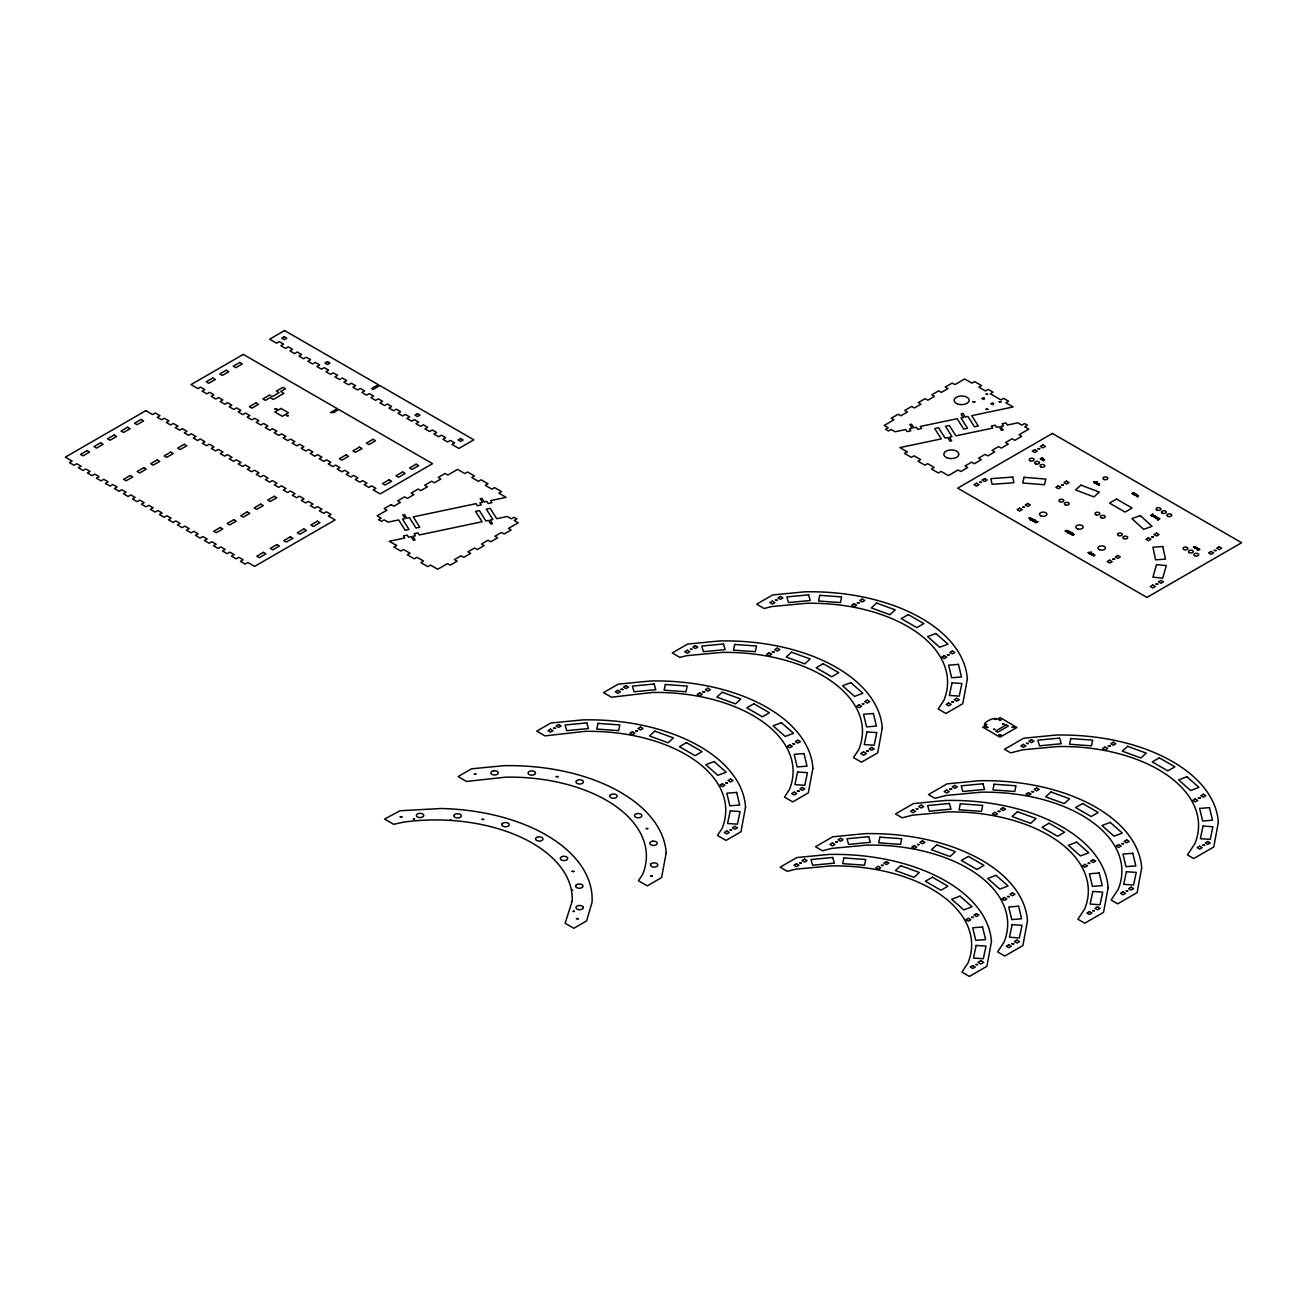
<?xml version="1.0" encoding="UTF-8"?>
<svg xmlns="http://www.w3.org/2000/svg" width="1307" height="1307" viewBox="0 0 1307 1307"><rect width="100%" height="100%" fill="white"/><g stroke="black" fill="none" stroke-linecap="round" stroke-linejoin="round"><path stroke-width="1.5" d="M1097.357 484.113C1095.772 484.047 1097.177 481.237 1097.079 482.626M1094.171 555.442C1095.07 553.449 1090.593 556.423 1093.73 554.642M1196.509 547.355C1197.653 549.087 1195.448 547.96 1196.493 548.237M1035.128 522.212L1035.422 521.558M1154.816 516.804L1154.016 517.213L1154.408 516.461M1032.448 519.353L1032.089 519.68M1035.994 522.751C1041.222 520.284 1031.582 523.829 1036.647 521.64M1137.302 495.01L1138.005 496.595M1157.969 518.438C1160.877 517.376 1157.479 520.872 1157.969 518.324M1041.859 459.558L1043.002 458.806L1041.581 459.067M1068.554 531.671L1067.819 532.112M1070.629 533.191L1069.289 533.06L1070.498 533.468M1197.931 549.446L1197 548.793M1030.896 518.209L1029.164 518.291M1095.544 482.12L1093.975 481.924M1091.427 554.315L1093.224 554.217L1091.492 554.217M1134.149 493.033C1134.623 495.206 1131.192 492.641 1132.957 494.128M1151.957 515.612L1152.104 515.448C1154.865 516.935 1150.389 515.824 1152.545 514.844M1156.27 517.915L1155.306 517.294M1195.317 547.355L1193.765 546.832M1198.274 549.087L1197.147 548.515M1031.043 519.059L1032.171 519.222L1030.128 519.598M1033.314 520.627C1029.23 521.085 1036.467 517.784 1031.844 520.349M1138.495 495.631L1136.714 496.382L1137.008 494.765M1155.257 516.347L1154.408 516.363M1098.762 484.587L1099.514 483.998M1137.123 495.386L1135.636 495.092M1135.554 495.173C1137.694 492.282 1132.042 496.644 1134.803 493.442M1091.035 553.743L1089.646 553.694M1073.848 534.465L1072.557 535.413L1073.602 534.677L1072.786 533.681L1071.691 534.808L1073.75 534.269M1089.94 553.433L1089.711 553.269M1031.321 519.712L1030.128 519.696M1099.301 484.015L1098.583 485.142L1097.226 483.819L1098.256 483.214L1096.72 483.394M1035.373 520.676L1035.128 521.085M1159.423 518.618L1158.231 519.222M1066.937 530.887L1065.466 531.05L1066.904 530.952M1153.836 516.036C1153.444 516.183 1154.702 516.069 1152.578 515.268M1155.257 517.017L1156.695 517.147L1155.355 517.997L1155.078 517.164L1156.352 517.752L1155.519 517.85M1193.765 546.734L1195.072 546.751M1029.508 518.781L1029.115 517.915L1030.194 518.65M1065.14 530.952L1065.875 531.328M1091.116 554.25L1090.544 554.119M1066.871 531.295L1066.953 530.642M1134.296 493.343L1134.296 493.245M1157.005 517.539L1157.038 517.196M1194.974 547.666L1195.415 546.702M1042.496 459.803L1042.872 458.888M1095.772 482.365L1093.975 481.809M1198.666 549.054L1198.372 548.858M1033.951 519.745L1033.494 520.66M1071.037 533.158L1070.498 533.566M1091.688 553.351C1095.397 556.014 1088.176 551.293 1091.688 553.237M1157.512 519.157L1157.512 519.255M1033.723 520.023L1032.285 520.251L1033.625 520.186M1072.622 534.383L1071.952 533.779M1197.359 549.61L1197.343 548.336M1067.754 532.08L1069.126 532.112M1156.679 517.523L1155.715 517.147M1155.078 517.164L1154.784 515.889L1153.901 516.575M1193.503 546.947L1194.402 547.796M1069.387 532.357L1068.865 532.341M1095.07 555.083L1093.583 556.047L1093.632 554.674M1196.673 547.992L1194.745 548.058L1196.052 547.437M1043.77 459.296C1041.009 461.142 1047.544 459.345 1043.117 460.619M1035.601 522.343L1036.778 521.754M1043.247 460.374L1044.032 459.345M1134.296 494.634L1135.08 493.589M1136.698 495.892L1137.891 496.546M1155.29 516.053L1154.914 515.906M1099.481 484.293L1099.122 483.721M1133.202 493.817L1132.45 493.964M1029.998 519.32L1031.778 518.503L1031.207 519.614M1136.338 495.435L1134.95 495.173M1098.648 484.145L1099.122 484.962M1132.336 493.196L1132.614 494.046L1132.516 493.066L1133.806 493.18M1153.705 515.693L1152.937 515.252M1069.73 533.713L1070.629 533.093M1094.531 482.708L1095.446 482.169M1153.836 515.938L1152.219 516.102M1041.369 458.986L1041.744 459.852M1095.642 482.365L1095.609 481.744M413.911 818.885C416.378 819.309 411.558 819.375 413.911 818.786M1040.258 458.871L1042.545 457.826L1040.503 459.1M450.343 819.587L451.111 820.143M1097.276 482.185L1095.576 483.165M1095.25 483.002L1097.047 482.038M1095.854 483.623L1097.325 482.773M1034.703 520.202L1033.216 521.15L1034.932 520.447M1034.981 520.137L1035.275 519.876M1097.406 484.26L1098.762 483.949M1066.463 531.786L1068.505 530.609M1067.999 532.782C1065.793 532.537 1069.829 530.234 1069.093 531.916M1068.62 533.044L1070.907 531.982L1068.832 533.256M1135.13 495.206L1136.927 494.896M1071.691 533.109C1074.272 532.031 1067.427 535.576 1071.936 533.24M1072.361 533.566L1070.841 534.318L1071.952 533.681M1070.841 534.416L1072.786 534.171M1150.748 515.334L1153.15 514.403L1151.238 515.219M1152.071 514.468L1152.741 514.631M1158.263 517.817L1156.548 518.634L1158.051 517.801M1157.545 519.925C1163.508 516.771 1155.731 521.281 1158.312 519.369M571.894 889.871L572.646 890.312M1199.025 549.152L1199.891 549.43L1199.222 548.94M1197.392 549.414C1197.669 549.92 1201.362 549.495 1197.702 549.822M573.724 911.159C576.191 911.583 571.371 911.649 573.724 911.061M1066.594 530.495L1065.581 531.443M1065.777 530.413L1066.741 531.067M1041.532 458.871L1042.561 458.741M1069.126 532.472L1069.257 531.753M1091.59 554.609L1092.832 554.674M1137.515 495.582L1138.234 496.301M1152.725 516.363L1153.378 515.938M1092.521 554.56L1091.263 554.07M1197.212 548.76L1198.29 548.728M1069.976 532.602L1069.338 533.37M1194.059 546.685L1195.072 546.849M1137.776 496.35L1136.943 496.039L1137.891 496.023M1098.664 483.851L1098.697 485.142M1134.149 494.879L1136.142 494.209M1094.073 482.234L1095.054 483.247M1197.653 549.397L1198.013 550.1M1067.672 532.57L1068.554 532.782M1094.514 481.646L1095.38 481.76M961.625 415.299L961.315 413.731L962.998 413.388L965.285 417.015L967.915 416.459L974.45 426.817L978.273 426.017L971.738 415.659L1013.137 406.951L1005.851 402.752L1008.547 401.184L1003.645 398.357L1000.95 399.909L990.33 393.783L993.026 392.214L988.125 389.388L985.413 390.94L978.845 387.15L981.541 385.598L974.614 381.595L971.918 383.147L964.664 378.965L954.894 384.601L952.199 383.049L945.255 387.052L947.967 388.604L941.383 392.394L938.687 390.842L931.76 394.845L934.456 396.397L927.888 400.203L925.176 398.635L918.249 402.638L920.945 404.206L914.377 407.996L911.682 406.444L904.738 410.447L907.45 411.999L900.882 415.789L898.17 414.237L891.243 418.24L893.939 419.792L884.186 425.428L888.237 427.765L885.542 429.317L888.417 430.983L891.129 429.431L895.148 431.751L905.702 429.529L907.009 431.604L910.832 430.804L909.525 428.729L912.155 428.173L909.868 424.546L911.551 424.187L913.838 427.814L916.468 427.275L917.775 429.333L921.598 428.533L920.291 426.458L957.149 418.714L963.684 429.088L967.507 428.271L960.972 417.913L963.602 417.358L961.609 415.25M1137.629 496.725L1137.744 495.386M1136.191 495.908L1136.649 494.83M1087.832 552.616C1090.234 554.07 1087.849 549.92 1089.858 553.956L1090.005 554.037M1137.074 496.513L1137.139 495.729M1133.806 492.951L1134.068 493.785M1030.406 517.801L1030.668 518.65M1157.643 519.238L1157.626 518.52M1032.432 520.415L1033.314 520.741M1094.024 482.642L1094.139 481.711M1194.859 547.47L1193.585 547.568M1038.052 521.575L1036.794 521.901M1089.956 553.743L1090.724 554.086M1093.175 554.119L1093.191 554.446M1196.575 549.152L1197.147 548.417L1197.016 549.528M1198.699 548.728L1198.568 548.532M1155.045 515.938L1155.045 516.837M1152.905 514.255L1151.189 515.546M1152.284 515.301L1152.382 516.281M1095.233 482.332L1095.315 483.329M1092.734 553.727L1092.636 554.871M1091.884 555.001L1091.296 552.877M1042.839 458.626L1042.872 459.639M1031.958 518.634L1031.909 519.761M1030.766 519.189L1030.798 520.251M453.986 815.486L453.954 816.042A3.692 2.124 0 0 0 457.025 817.937A3.692 2.124 0 0 0 460.979 816.712L461.257 816.172A3.692 2.124 0 0 0 459.149 813.885L457.27 813.706A3.692 2.124 0 0 0 453.986 815.486M575.684 885.754L575.881 886.849A3.692 2.124 0 0 0 578.723 888.205L579.687 888.221A3.692 2.124 0 0 0 583.004 885.901A3.692 2.124 0 0 0 578.968 883.973L578.037 884.104A3.692 2.124 0 0 0 575.684 885.754M982.129 398.472C984.645 401.772 985.935 395.76 982.129 398.472M991.131 403.667C993.663 406.967 994.954 400.971 991.131 403.667M583.314 907.434L582.955 908.528A3.692 2.124 0 0 1 579.9 909.721L578.936 909.688A3.692 2.124 0 0 1 576.011 907.189A3.692 2.124 0 0 1 580.324 905.506L581.239 905.669A3.692 2.124 0 0 1 583.314 907.434M986.115 394.191L987.863 394.404L986.197 394.06M986.05 727.28L987.814 727.362L986.05 727.28M666.178 852.948L661.603 877.601L647.308 885.852L638.453 880.738L642.685 874.318A136.745 78.943 0 0 0 505.695 777.159L466.501 781.455L458.071 776.587L471.517 768.826L503.603 765.69A156.971 90.624 0 0 1 666.178 852.948M745.545 807.138L740.971 831.775L726.038 840.401L717.461 835.451L722.052 828.491A136.745 78.943 0 0 0 585.062 731.348L544.986 735.874L536.785 731.136L550.884 723L582.955 719.879A156.971 90.624 0 0 1 745.545 807.138M812.889 768.255L808.314 792.892L792.745 801.894L784.445 797.107L789.395 789.608A136.745 78.943 0 0 0 652.405 692.465L611.447 697.219L603.491 692.628L618.227 684.133L650.314 680.996A156.971 90.624 0 0 1 812.889 768.255M882.258 728.195L877.7 752.848L861.476 762.21L853.471 757.586L858.764 749.565A136.745 78.943 0 0 0 721.774 652.405L686.534 655.689L679.934 657.388L672.223 652.945L687.596 644.073L719.683 640.953A156.971 90.624 0 0 1 882.258 728.195M967.343 679.085L962.769 703.721L945.925 713.459L938.197 708.998L943.85 700.438A136.745 78.943 0 0 0 806.86 603.279L771.62 606.562L764.138 608.507L756.671 604.193L772.682 594.946L804.753 591.826A156.971 90.624 0 0 1 967.343 679.085M991.441 941.693L986.883 966.33L969.386 976.443L961.952 972.147L967.948 963.047A136.745 78.943 0 0 0 830.974 865.904L795.718 869.171L787.353 871.344L780.132 867.178L796.78 857.572L828.867 854.435A156.971 90.624 0 0 1 991.441 941.693M1027.465 920.912L1022.891 945.549L1004.756 956.021L997.617 951.888L1003.972 942.265A136.745 78.943 0 0 0 866.982 845.106L831.742 848.39L822.495 850.775L815.519 846.756L832.788 836.774L864.875 833.654A156.971 90.624 0 0 1 1027.465 920.912M1108.124 887.714L1103.549 912.351L1084.777 923.199L1077.916 919.229L1084.63 909.068A136.745 78.943 0 0 0 947.64 811.925L912.4 815.192L902.271 817.823L895.524 813.934L913.446 803.593L945.533 800.456A156.971 90.624 0 0 1 1108.124 887.714M1141.681 867.995L1137.123 892.632L1117.714 903.84L1111.13 900.049L1118.188 889.348A136.745 78.943 0 0 0 981.214 792.189L945.958 795.473L934.946 798.332L928.46 794.574L947.02 783.857L979.106 780.736A156.971 90.624 0 0 1 1141.681 867.995M1218.353 822.332L1213.778 846.969L1193.732 858.552L1187.442 854.925L1194.859 843.685A136.745 78.943 0 0 0 1057.869 746.542L1022.629 749.81L1010.736 752.897L1004.479 749.287L1023.691 738.21L1055.762 735.073A156.971 90.624 0 0 1 1218.353 822.332M1112.894 559.151L1114.642 559.265L1112.894 559.151M1061.578 484.815L1063.326 484.93L1061.578 484.815M979.727 482.25L981.475 482.381L979.727 482.25M730.254 810.863L727.558 823.492L737.426 824.178L740.105 811.565L730.254 810.863M797.597 771.98L794.901 784.608L804.769 785.311L807.448 772.682L797.597 771.98M866.966 731.936L864.27 744.549L874.138 745.251L876.817 732.623L866.966 731.936M952.051 682.809L949.356 695.438L959.224 696.125L961.903 683.512L952.051 682.809M976.149 945.418L973.47 958.047L983.321 958.75L986.001 946.121L976.149 945.418M1012.157 924.637L1009.478 937.25L1019.329 937.952L1022.025 925.34L1012.157 924.637M1092.815 891.439L1090.136 904.068L1100.004 904.771L1102.683 892.142L1092.815 891.439M1126.389 871.72L1123.71 884.349L1133.561 885.035L1136.24 872.423L1126.389 871.72M1203.061 826.057L1200.365 838.686L1210.233 839.388L1212.912 826.759L1203.061 826.057M597.985 723.375L596.76 729.061L618.619 730.646L619.845 724.944L597.985 723.375M665.328 684.492L664.103 690.178L685.963 691.762L687.188 686.061L665.328 684.492M734.697 644.449L733.472 650.134L755.332 651.703L756.557 646.017L734.697 644.449M819.783 595.322L818.558 601.008L840.417 602.576L841.643 596.891L819.783 595.322M843.881 857.931L842.656 863.633L864.515 865.201L865.74 859.516L843.881 857.931M879.905 837.15L878.68 842.835L900.539 844.404L901.765 838.718L879.905 837.15M960.335 803.789L959.044 809.768L981.41 811.386L982.701 805.406L960.335 803.789M994.121 784.233L992.895 789.918L1014.755 791.487L1015.98 785.801L994.121 784.233M1070.792 738.569L1069.567 744.255L1091.427 745.84L1092.652 740.138L1070.792 738.569M275.058 408.944L276.806 409.091L275.058 408.944M286.494 415.544L288.243 415.691L286.494 415.544M400.22 816.826L401.968 816.957L400.22 816.826M474.376 774.022L476.124 774.152L474.457 773.891M482.071 819.375L483.835 819.505L482.169 819.26M553.743 728.195L555.491 728.342L553.743 728.195M556.227 776.57L557.975 776.701L556.227 776.57M572.107 871.361L573.855 871.491L572.107 871.361M621.086 689.328L622.835 689.459L621.086 689.328M576.469 918.609L578.347 918.739L576.469 918.609M635.578 730.744L637.342 730.891L635.578 730.744M646.246 828.556L648.011 828.687L646.344 828.426M690.455 649.269L692.204 649.399L690.537 649.138M650.674 875.821L652.438 875.951L650.674 875.821M702.937 691.877L704.685 692.007L702.937 691.877M725.614 782.73L727.362 782.86L725.614 782.73M775.541 600.142L777.289 600.289L775.541 600.142M730.041 829.994L731.789 830.125L730.139 829.863M772.306 651.817L774.054 651.948L772.306 651.817M792.957 743.846L794.721 743.977L793.055 743.732M797.384 791.111L799.132 791.241L797.384 791.111M857.376 602.69L859.14 602.837L857.376 602.69M799.639 862.767L801.387 862.898L799.639 862.767M862.342 703.803L864.09 703.934L862.424 703.672M835.663 841.969L837.411 842.1L835.663 841.969M866.753 751.068L868.518 751.198L866.753 751.068M973.078 401.706L974.826 401.837L973.078 401.706M881.49 865.316L883.238 865.446L881.49 865.316M986.132 409.238L987.88 409.369L986.132 409.238M999.185 401.706L1000.933 401.837L999.185 401.706M947.412 654.676L949.16 654.807L947.412 654.676M916.321 808.788L918.069 808.919L916.403 808.657M917.498 844.518L919.262 844.649L917.596 844.404M951.839 701.941L953.587 702.071L951.937 701.81M949.879 789.052L951.627 789.199L949.879 789.052M1022.858 507.165L1024.606 507.296L1022.956 507.034M1037.97 448.611L1039.718 448.742L1037.97 448.611M983.027 727.28L999.969 737.197L1016.911 727.509L1000.361 717.657L996.816 719.226C994.349 716.073 979.972 724.323 985.837 725.565L983.109 727.166M985.576 724.519L986.703 724.601L985.576 724.519M994.578 719.307L995.705 719.405L994.643 719.242M993.843 729.29L994.97 729.371L993.892 729.208M999.12 719.716L1000.868 719.847L999.12 719.716M999.12 734.795L1000.868 734.926L999.12 734.795M1002.845 724.078L1003.972 724.176L1002.845 724.078M1012.173 727.264L1013.922 727.395L1012.173 727.264M971.526 917.302L973.274 917.432L971.526 917.302M998.156 811.337L999.92 811.467L998.156 811.337M975.953 964.55L977.701 964.68L976.035 964.435M1026.55 743.405L1028.299 743.536L1026.632 743.275M1007.534 896.504L1009.282 896.635L1007.534 896.504M1031.729 791.601L1033.478 791.748L1031.729 791.601M1011.961 943.768L1013.709 943.899L1011.961 943.768M1151.614 536.785L1153.362 536.916L1151.614 536.785M1108.385 745.954L1110.149 746.085L1108.385 745.954M1088.192 863.306L1089.94 863.453L1088.29 863.192M1156.025 584.049L1157.773 584.18L1156.025 584.049M1092.619 910.571L1094.367 910.701L1092.619 910.571M1121.765 843.587L1123.514 843.718L1121.765 843.587M1126.193 890.851L1127.941 890.982L1126.275 890.721M1198.421 797.923L1200.185 798.054L1198.421 797.923M1202.848 845.188L1204.597 845.319L1202.848 845.188M1024.051 477.316L1022.695 483.002L1044.505 484.75L1045.878 479.065L1024.051 477.316M572.188 901.16L565.13 923.281L573.806 928.297L586.614 920.896L592.038 902.369A156.971 90.624 0 0 0 440.9 808.51L400.105 810.732L384.568 819.032L393.717 824.309L403.912 822.07A136.745 78.943 0 0 1 572.188 901.16M1156.499 564.64L1152.905 577.188L1162.707 578.135L1166.301 565.588L1156.499 564.64M1214.317 550.394L1216.049 550.574L1214.317 550.394M502.035 823.949L501.839 824.488A3.692 2.124 0 0 0 502.705 826.04L504.273 826.678A3.692 2.124 0 0 0 508.554 825.877L508.995 825.387A3.692 2.124 0 0 0 506.757 822.658A3.692 2.124 0 0 0 502.035 823.949M650.657 864.237L650.478 865.332A3.692 2.124 0 0 0 652.83 866.982L653.761 867.113A3.692 2.124 0 0 0 657.715 865.463A3.692 2.124 0 0 0 655.411 862.996L654.497 862.865A3.692 2.124 0 0 0 650.657 864.237M535.445 773.238L535.233 773.777A3.692 2.124 0 0 1 532.374 775.133L530.479 775.035A3.692 2.124 0 0 1 528.142 773.385L528.11 772.829A3.692 2.124 0 0 1 532.129 770.918A3.692 2.124 0 0 1 535.445 773.238M576.518 780.785L576.142 781.308A3.692 2.124 0 0 0 578.233 783.841A3.692 2.124 0 0 0 582.873 782.975L583.249 782.468A3.692 2.124 0 0 0 582.334 780.393L580.7 779.838A3.692 2.124 0 0 0 576.518 780.785M654.823 731.119L649.514 735.972L668.138 742.768L673.448 737.916L654.823 731.119M722.167 692.236L716.857 697.088L735.482 703.885L740.791 699.033L722.167 692.236M791.536 652.193L786.242 657.045L804.851 663.842L810.16 658.989L791.536 652.193M876.621 603.066L871.312 607.918L889.936 614.715L895.246 609.863L876.621 603.066M900.735 865.691L895.426 870.527L914.05 877.324L919.344 872.488L900.735 865.691M936.743 844.894L931.434 849.746L950.058 856.542L955.368 851.69L936.743 844.894M1017.401 811.712L1012.092 816.548L1030.717 823.345L1036.026 818.509L1017.401 811.712M1050.975 791.977L1045.665 796.829L1064.274 803.625L1069.583 798.773L1050.975 791.977M1127.631 746.33L1122.321 751.166L1140.946 757.962L1146.255 753.11L1127.631 746.33M1080.922 485.126L1075.481 489.913L1093.91 496.889L1099.35 492.085L1080.922 485.126M610.745 794.689L610.173 795.146A3.692 2.124 0 0 0 610.271 797.27L611.66 798.022A3.692 2.124 0 0 0 615.352 797.973L616.103 797.629A3.692 2.124 0 0 0 615.956 794.607A3.692 2.124 0 0 0 610.745 794.689M536.736 837.411L536.148 837.836A3.692 2.124 0 0 0 536.033 839.976L537.357 840.777A3.692 2.124 0 0 0 541.049 840.842L541.817 840.515A3.692 2.124 0 0 0 541.964 837.493A3.692 2.124 0 0 0 536.736 837.411M145.845 410.659L65.35 457.14L72.097 461.028L69.402 462.596L74.091 465.292L76.786 463.74L81.099 466.223L78.404 467.792L83.093 470.487L85.788 468.935L90.101 471.435L87.406 472.987L92.094 475.683L94.79 474.131L99.12 476.63L96.408 478.182L101.096 480.894L103.792 479.326L108.122 481.826L105.41 483.378L110.098 486.09L112.794 484.521L117.124 487.021L114.412 488.589L119.1 491.285L121.796 489.733L126.126 492.216L123.43 493.785L128.102 496.48L130.798 494.928L135.127 497.412L132.432 498.98L137.104 501.676L139.8 500.124L144.129 502.623L141.434 504.175L146.106 506.871L148.818 505.319L153.131 507.819L150.436 509.371L155.108 512.083L157.82 510.514L162.133 513.014L159.438 514.566L164.11 517.278L166.822 515.71L171.135 518.209L168.44 519.778L173.112 522.473L175.824 520.921L180.137 523.404L177.442 524.973L182.13 527.669L184.826 526.117L189.139 528.6L186.444 530.168L191.132 532.864L193.828 531.312L198.158 533.811L195.446 535.364L200.134 538.059L202.83 536.507L207.16 539.007L204.447 540.559L209.136 543.271L211.832 541.702L216.161 544.202L213.449 545.754L218.138 548.466L220.834 546.898L225.163 549.397L222.451 550.966L227.14 553.662L229.836 552.109L234.165 554.593L231.47 556.161L236.142 558.857L238.838 557.305L243.167 559.788L240.472 561.357L245.144 564.052L247.856 562.5L254.604 566.388L335.098 519.925L328.335 516.02L331.047 514.468L326.358 511.772L323.662 513.324L319.333 510.825L322.028 509.273L317.356 506.561L314.66 508.129L310.331 505.629L313.026 504.077L308.354 501.365L305.642 502.934L301.329 500.434L304.025 498.866L299.352 496.17L296.64 497.722L292.327 495.239L295.023 493.67L290.35 490.975L287.638 492.527L283.325 490.043L286.021 488.475L281.348 485.779L278.636 487.331L274.323 484.832L277.019 483.28L272.33 480.584L269.634 482.136L265.321 479.636L268.017 478.084L263.328 475.372L260.632 476.941L256.319 474.441L259.015 472.889L254.326 470.177L251.63 471.745L247.301 469.246L250.013 467.677L245.324 464.982L242.628 466.534L238.299 464.05L241.011 462.482L236.322 459.786L233.626 461.338L229.297 458.855L232.009 457.287L227.32 454.591L224.624 456.143L220.295 453.643L223.007 452.091L218.318 449.396L215.622 450.948L211.293 448.448L213.989 446.896L209.316 444.184L206.62 445.752L202.291 443.253L204.987 441.701L200.314 438.989L197.602 440.557L193.289 438.057L195.985 436.489L191.312 433.793L188.6 435.345L184.287 432.862L186.983 431.294L182.31 428.598L179.598 430.15L175.285 427.667L177.981 426.098L173.308 423.403L170.596 424.955L166.283 422.455L168.979 420.903L164.29 418.207L161.594 419.759L157.281 417.26L159.977 415.708L155.288 412.996L152.592 414.564L145.845 410.659M243.282 354.409L190.985 384.601L197.929 388.604L200.543 387.084L204.856 389.584L202.16 391.136L206.833 393.848L209.545 392.28L213.858 394.779L211.162 396.348L215.835 399.043L218.547 397.491L222.86 399.975L220.164 401.543L224.837 404.239L227.549 402.687L231.862 405.186L229.166 406.738L233.855 409.434L236.551 407.882L240.864 410.382L238.168 411.934L242.857 414.646L245.553 413.077L249.882 415.577L247.17 417.129L251.859 419.841L254.555 418.273L258.884 420.772L256.172 422.324L260.861 425.036L263.557 423.468L267.886 425.968L265.174 427.536L269.863 430.232L272.559 428.68L276.888 431.163L274.176 432.731L278.865 435.427L281.56 433.875L285.89 436.375L283.194 437.927L287.867 440.622L290.562 439.07L294.892 441.57L292.196 443.122L296.869 445.834L299.564 444.266L303.894 446.765L301.198 448.317L305.871 451.029L308.583 449.461L312.896 451.961L310.2 453.513L314.873 456.225L317.585 454.656L321.898 457.156L319.202 458.724L323.875 461.42L326.587 459.868L330.9 462.351L328.204 463.92L332.893 466.615L335.589 465.063L339.902 467.563L337.206 469.115L341.895 471.811L344.591 470.259L348.904 472.758L346.208 474.31L350.897 477.022L353.593 475.454L357.922 477.954L355.21 479.506L359.899 482.218L362.594 480.649L366.924 483.149L364.212 484.701L368.901 487.413L371.596 485.845L375.926 488.344L373.214 489.913L380.157 493.915L432.535 463.675L338.529 409.401L334.102 412.489L330.524 412.571L337.271 408.666L243.282 354.409M284.583 330.557L269.634 339.183L276.561 343.186L279.273 341.633L283.586 344.133L280.891 345.685L285.58 348.397L288.275 346.829L292.588 349.328L289.893 350.88L294.581 353.593L297.277 352.024L301.59 354.524L298.895 356.076L303.583 358.788L306.279 357.219L310.609 359.719L307.897 361.287L312.585 363.983L315.281 362.431L319.611 364.914L316.898 366.483L321.587 369.178L324.283 367.626L328.612 370.126L325.9 371.678L330.589 374.374L333.285 372.822L337.614 375.321L334.919 376.873L339.591 379.585L342.287 378.017L346.616 380.517L343.921 382.069L348.593 384.781L351.289 383.212L355.618 385.712L352.923 387.264L357.595 389.976L360.307 388.408L364.62 390.907L361.925 392.476L366.597 395.171L369.309 393.619L373.622 396.103L370.927 397.671L375.599 400.367L378.311 398.815L382.624 401.314L379.929 402.866L384.617 405.562L387.313 404.01L391.626 406.51L388.931 408.062L393.619 410.774L396.315 409.205L400.628 411.705L397.932 413.257L402.621 415.969L405.317 414.401L409.646 416.9L406.934 418.452L411.623 421.164L414.319 419.596L418.648 422.096L415.936 423.664L420.625 426.36L423.321 424.808L427.65 427.291L424.938 428.859L429.627 431.555L432.323 430.003L436.652 432.503L433.94 434.055L438.629 436.75L441.325 435.198L445.654 437.698L442.959 439.25L447.631 441.962L450.327 440.394L454.656 442.893L451.961 444.445L458.888 448.448L473.837 439.822L379.831 385.549L373.083 389.453L371.825 388.718L373.247 387.395L378.573 384.83L284.583 330.557M87.095 450.605L80.528 454.411L83.044 455.865L89.611 452.059L87.095 450.605M100.606 442.812L94.022 446.602L96.555 448.056L103.122 444.266L100.606 442.812M114.101 435.019L107.533 438.809L110.049 440.263L116.617 436.473L114.101 435.019M127.612 427.226L121.028 431.016L123.561 432.47L130.128 428.68L127.612 427.226M141.107 419.416L134.539 423.223L137.055 424.677L143.639 420.87L141.107 419.416M212.829 378.017L206.245 381.807L208.777 383.261L215.345 379.471L212.829 378.017M226.323 370.224L219.756 374.014L222.272 375.468L228.856 371.678L226.323 370.224M239.835 362.431L233.267 366.221L235.783 367.675L242.35 363.885L239.835 362.431M284.305 336.749L281.789 338.203L284.305 339.657L286.837 338.203L284.305 336.749M130.226 475.503L123.642 479.31L126.175 480.764L132.742 476.957L130.226 475.503M143.721 467.71L137.153 471.5L139.669 472.954L146.253 469.164L143.721 467.71M157.232 459.917L150.664 463.707L153.18 465.161L159.748 461.371L157.232 459.917M170.727 452.124L164.159 455.914L166.675 457.368L173.259 453.578L170.727 452.124M184.238 444.315L177.67 448.121L180.186 449.575L186.754 445.769L184.238 444.315M255.943 402.915L249.376 406.706L251.892 408.16L258.476 404.369L255.943 402.915M269.454 395.122L262.887 398.913L265.403 400.367L270.124 397.638L273.277 399.468L283.913 393.325L280.76 391.512L285.481 388.783L282.965 387.329L276.381 391.12L279.094 392.672L272.15 396.675L269.454 395.122M327.436 361.647L324.92 363.101L327.436 364.555L329.952 363.101L327.436 361.647M280.972 408.454L274.846 411.999L282.312 416.312L288.439 412.767L280.972 408.454M220.246 527.489L213.678 531.279L216.194 532.733L222.778 528.943L220.246 527.489M233.757 519.696L227.189 523.486L229.705 524.94L236.273 521.15L233.757 519.696M247.268 511.903L240.684 515.693L243.216 517.147L249.784 513.357L247.268 511.903M260.763 504.094L254.195 507.9L256.711 509.354L263.295 505.548L260.763 504.094M274.274 496.301L267.706 500.091L270.222 501.545L276.79 497.755L274.274 496.301M345.979 454.901L339.412 458.692L341.928 460.146L348.512 456.355L345.979 454.901M359.49 447.108L352.923 450.899L355.439 452.353L362.006 448.562L359.49 447.108M373.001 439.299L366.417 443.106L368.95 444.56L375.517 440.753L373.001 439.299M417.472 413.633L414.956 415.087L417.472 416.541L419.988 415.087L417.472 413.633M263.377 552.387L256.809 556.178L259.325 557.632L265.893 553.841L263.377 552.387M276.888 544.594L270.304 548.385L272.836 549.839L279.404 546.048L276.888 544.594M290.383 536.801L283.815 540.592L286.331 542.046L292.915 538.255L290.383 536.801M303.894 528.992L297.326 532.799L299.842 534.253L306.41 530.446L303.894 528.992M317.405 521.199L310.821 524.989L313.353 526.443L319.921 522.653L317.405 521.199M389.11 479.8L382.543 483.59L385.059 485.044L391.626 481.254L389.11 479.8M402.621 472.007L396.037 475.797L398.57 477.251L405.137 473.461L402.621 472.007M416.116 464.197L409.548 468.004L412.064 469.458L418.648 465.651L416.116 464.197M460.603 438.531L458.071 439.985L460.603 441.439L463.119 439.985L460.603 438.531M391.136 504.633L384.209 508.635L386.905 510.204L377.151 515.824L381.203 518.176L378.507 519.729L381.383 521.395L384.095 519.827L388.114 522.147L398.668 519.941L405.186 530.299L409.026 529.498L402.491 519.124L405.121 518.585L402.834 514.958L404.517 514.599L406.804 518.226L409.434 517.67L415.969 528.028L419.792 527.227L413.257 516.869L476.075 503.669L477.382 505.744L481.205 504.943L479.898 502.868L482.544 502.313L480.257 498.686L481.924 498.326L484.211 501.953L486.841 501.414L488.148 503.473L491.987 502.672L490.68 500.597L506.103 497.363L498.817 493.147L501.512 491.595L494.585 487.593L491.889 489.145L485.305 485.354L488.017 483.802L481.074 479.8L478.378 481.352L471.811 477.561L474.506 475.993L467.579 471.99L464.884 473.559L457.63 469.376L447.86 475.013L445.164 473.444L438.221 477.447L440.933 479.015L434.349 482.806L431.653 481.254L424.726 485.256L427.422 486.808L420.854 490.599L418.142 489.047L411.215 493.049L413.911 494.601L407.343 498.408L404.647 496.84L397.704 500.842L400.416 502.411L393.832 506.201L391.136 504.633M396.544 545.476L393.848 547.045L400.775 551.048L403.471 549.479L410.055 553.269L407.343 554.838L414.286 558.841L416.982 557.272L423.55 561.079L420.854 562.631L427.781 566.634L430.493 565.081L437.731 569.264L447.5 563.611L450.212 565.179L457.14 561.177L454.444 559.608L461.012 555.818L463.707 557.386L470.651 553.384L467.939 551.815L474.506 548.025L477.218 549.577L484.145 545.574L481.45 544.022L488.017 540.232L490.713 541.784L497.657 537.781L494.945 536.229L501.529 532.423L504.224 533.991L511.151 529.988L508.456 528.42L518.209 522.8L514.157 520.464L516.853 518.895L513.978 517.229L511.282 518.797L507.263 516.477L496.709 518.699L490.174 508.325L486.335 509.142L492.87 519.5L490.239 520.055L492.527 523.682L490.86 524.025L488.573 520.398L485.926 520.954L479.408 510.596L475.568 511.396L482.103 521.754L419.286 534.955L417.979 532.897L414.156 533.697L415.463 535.772L412.832 536.311L415.12 539.938L413.437 540.297L411.15 536.671L408.519 537.226L407.212 535.151L403.389 535.952L404.696 538.027L389.257 541.278L396.544 545.476M907.156 451.814L904.444 453.366L911.387 457.368L914.083 455.816L920.651 459.607L917.955 461.175L924.882 465.178L927.594 463.609L934.162 467.4L931.45 468.968L938.393 472.971L941.089 471.402L948.343 475.601L958.113 469.948L960.808 471.517L967.735 467.514L965.04 465.945L971.607 462.155L974.319 463.724L981.247 459.721L978.551 458.153L985.119 454.362L987.814 455.914L994.758 451.912L992.046 450.36L998.63 446.569L1001.325 448.121L1008.252 444.119L1005.557 442.567L1012.124 438.76L1014.836 440.328L1021.764 436.326L1019.068 434.757L1028.805 429.137L1024.753 426.801L1027.465 425.232L1024.574 423.566L1021.878 425.134L1017.859 422.815L1007.305 425.036L1005.998 422.962L1002.175 423.762L1003.482 425.837L1000.852 426.392L1003.139 430.019L1001.456 430.362L999.169 426.736L996.538 427.291L995.231 425.216L991.409 426.017L992.716 428.092L955.858 435.835L949.323 425.478L945.5 426.278L952.019 436.652L949.388 437.192L951.676 440.818L950.009 441.178L947.722 437.551L945.092 438.106L938.557 427.748L934.734 428.549L941.252 438.907L899.869 447.598L907.156 451.814M1052.396 433.45L957.672 488.148L1146.925 597.413L1241.65 542.715L1052.396 433.45M550.541 729.224L548.025 730.678L550.541 732.132L553.073 730.678L550.541 729.224M558.644 724.535L556.129 725.989L558.644 727.444L561.177 725.989L558.644 724.535M617.884 690.341L615.368 691.795L617.884 693.249L620.417 691.795L617.884 690.341M625.988 685.652L623.472 687.106L625.988 688.577L628.52 687.106L625.988 685.652M687.27 650.282L684.737 651.736L687.27 653.19L689.786 651.736L687.27 650.282M695.357 645.609L692.841 647.063L695.357 648.517L697.889 647.063L695.357 645.609M772.339 601.171L769.823 602.625L772.339 604.079L774.871 602.625L772.339 601.171M780.442 596.482L777.926 597.936L780.442 599.39L782.975 597.936L780.442 596.482M976.525 483.263L974.009 484.717L976.525 486.171L979.057 484.717L976.525 483.263M984.628 478.591L982.112 480.045L984.628 481.499L987.161 480.045L984.628 478.591M1034.785 449.624L1032.252 451.095L1034.785 452.549L1037.301 451.095L1034.785 449.624M1042.888 444.952L1040.356 446.406L1042.888 447.86L1045.404 446.406L1042.888 444.952M632.392 731.773L629.876 733.227L632.392 734.681L634.908 733.227L632.392 731.773M640.495 727.084L637.979 728.538L640.495 730.009L643.011 728.538L640.495 727.084M699.735 692.89L697.219 694.344L699.735 695.798L702.267 694.344L699.735 692.89M707.839 688.201L705.323 689.671L707.839 691.125L710.371 689.671L707.839 688.201M769.104 652.83L766.588 654.284L769.104 655.755L771.636 654.284L769.104 652.83M777.208 648.158L774.692 649.612L777.208 651.066L779.74 649.612L777.208 648.158M854.19 603.72L851.674 605.174L854.19 606.628L856.706 605.174L854.19 603.72M862.293 599.031L859.777 600.485L862.293 601.939L864.809 600.485L862.293 599.031M1019.672 508.178L1017.156 509.632L1019.672 511.086L1022.188 509.632L1019.672 508.178M1027.776 503.489L1025.26 504.959L1027.776 506.413L1030.292 504.959L1027.776 503.489M1058.392 485.828L1055.86 487.282L1058.392 488.736L1060.908 487.282L1058.392 485.828M1066.496 481.139L1063.963 482.593L1066.496 484.047L1069.012 482.593L1066.496 481.139M1035.863 520.872L1034.147 521.689L1035.863 520.872M686.485 742.637L679.46 746.689L695.046 755.691L702.055 751.639L686.485 742.637M753.829 703.754L746.803 707.822L762.389 716.808L769.415 712.756L753.829 703.754M823.198 663.711L816.172 667.763L831.758 676.765L838.784 672.697L823.198 663.711M908.283 614.584L901.258 618.636L916.844 627.638L923.853 623.586L908.283 614.584M1116.537 499.029L1109.512 503.097L1125.082 512.083L1132.107 508.031L1116.537 499.029M1091.133 552.158L1088.845 553.302L1091.133 552.158M722.428 783.743L719.912 785.197L722.428 786.667L724.944 785.197L722.428 783.743M730.531 779.07L728.015 780.524L730.531 781.978L733.047 780.524L730.531 779.07M789.771 744.859L787.255 746.33L789.771 747.784L792.287 746.33L789.771 744.859M797.874 740.187L795.359 741.641L797.874 743.095L800.39 741.641L797.874 740.187M859.14 704.816L856.624 706.27L859.14 707.724L861.672 706.27L859.14 704.816M867.244 700.144L864.728 701.598L867.244 703.052L869.759 701.598L867.244 700.144M944.226 655.689L941.71 657.143L944.226 658.614L946.742 657.143L944.226 655.689M952.329 651.017L949.813 652.471L952.329 653.925L954.845 652.471L952.329 651.017M1109.708 560.164L1107.209 561.618L1109.708 563.056L1112.208 561.618L1109.708 560.164M1117.812 555.475L1115.279 556.929L1117.812 558.383L1120.328 556.929L1117.812 555.475M1148.428 537.798L1145.896 539.252L1148.428 540.706L1150.944 539.252L1148.428 537.798M1156.532 533.125L1153.999 534.579L1156.532 536.033L1159.048 534.579L1156.532 533.125M726.855 831.007L724.339 832.461L726.855 833.915L729.371 832.461L726.855 831.007M734.959 826.334L732.443 827.788L734.959 829.242L737.475 827.788L734.959 826.334M794.199 792.124L791.683 793.578L794.199 795.032L796.715 793.578L794.199 792.124M802.302 787.451L799.786 788.905L802.302 790.359L804.818 788.905L802.302 787.451M863.568 751.868L860.692 753.535L863.568 755.201L866.443 753.535L863.568 751.868M871.671 747.392L869.155 748.846L871.671 750.316L874.187 748.846L871.671 747.392M948.653 702.954L946.137 704.408L948.653 705.862L951.169 704.408L948.653 702.954M956.757 698.281L954.241 699.735L956.757 701.189L959.273 699.735L956.757 698.281M1152.839 585.062L1150.323 586.516L1152.839 587.97L1155.355 586.516L1152.839 585.062M1160.943 580.373L1158.427 581.827L1160.943 583.298L1163.459 581.827L1160.943 580.373M1211.099 551.44L1208.583 552.894L1211.099 554.348L1213.631 552.894L1211.099 551.44M1219.202 546.751L1216.686 548.205L1219.202 549.659L1221.735 548.205L1219.202 546.751M1006.276 724.895L995.656 731.038L997.715 732.23L1008.351 726.088L1006.276 724.895M796.453 863.78L793.937 865.234L796.453 866.688L798.969 865.234L796.453 863.78M804.557 859.107L802.041 860.561L804.557 862.016L807.072 860.561L804.557 859.107M832.461 842.982L829.945 844.436L832.461 845.907L834.977 844.436L832.461 842.982M840.564 838.31L838.048 839.764L840.564 841.218L843.08 839.764L840.564 838.31M1023.348 744.418L1020.832 745.872L1023.348 747.326L1025.881 745.872L1023.348 744.418M1031.452 739.729L1028.936 741.2L1031.452 742.654L1033.984 741.2L1031.452 739.729M946.693 790.082L944.16 791.536L946.693 792.99L949.209 791.536L946.693 790.082M954.796 785.393L952.264 786.847L954.796 788.301L957.312 786.847L954.796 785.393M913.119 809.801L910.603 811.255L913.119 812.709L915.652 811.255L913.119 809.801M921.223 805.128L918.707 806.582L921.223 808.036L923.755 806.582L921.223 805.128M878.304 866.329L875.772 867.783L878.304 869.237L880.82 867.783L878.304 866.329M886.407 861.656L883.875 863.11L886.407 864.564L888.923 863.11L886.407 861.656M914.312 845.531L911.796 847.001L914.312 848.455L916.828 847.001L914.312 845.531M922.415 840.858L919.899 842.312L922.415 843.767L924.931 842.312L922.415 840.858M1105.199 746.967L1102.683 748.421L1105.199 749.875L1107.715 748.421L1105.199 746.967M1113.303 742.278L1110.787 743.748L1113.303 745.202L1115.819 743.748L1113.303 742.278M1028.544 792.63L1026.011 794.084L1028.544 795.538L1031.06 794.084L1028.544 792.63M1036.647 787.941L1034.115 789.395L1036.647 790.849L1039.163 789.395L1036.647 787.941M994.97 812.35L992.454 813.804L994.97 815.258L997.486 813.804L994.97 812.35M1003.073 807.677L1000.558 809.131L1003.073 810.585L1005.589 809.131L1003.073 807.677M932.397 877.209L925.372 881.261L940.942 890.247L947.967 886.195L932.397 877.209M968.405 856.412L961.38 860.463L976.966 869.465L983.975 865.397L968.405 856.412M1159.293 757.831L1152.268 761.899L1167.854 770.885L1174.862 766.833L1159.293 757.831M1082.637 803.495L1075.612 807.546L1091.182 816.548L1098.207 812.497L1082.637 803.495M1049.064 823.23L1042.038 827.282L1057.624 836.268L1064.633 832.216L1049.064 823.23M968.34 918.315L965.808 919.769L968.34 921.223L970.856 919.769L968.34 918.315M976.443 913.626L973.911 915.096L976.443 916.55L978.959 915.096L976.443 913.626M1004.348 897.517L1001.832 898.971L1004.348 900.425L1006.864 898.971L1004.348 897.517M1012.451 892.844L1009.935 894.298L1012.451 895.752L1014.967 894.298L1012.451 892.844M1195.235 798.953L1192.719 800.407L1195.235 801.861L1197.751 800.407L1195.235 798.953M1203.339 794.264L1200.823 795.718L1203.339 797.172L1205.855 795.718L1203.339 794.264M1118.563 844.6L1116.047 846.054L1118.563 847.508L1121.096 846.054L1118.563 844.6M1126.667 839.927L1124.151 841.381L1126.667 842.835L1129.199 841.381L1126.667 839.927M1085.006 864.335L1082.49 865.789L1085.006 867.244L1087.522 865.789L1085.006 864.335M1093.109 859.647L1090.593 861.101L1093.109 862.555L1095.625 861.101L1093.109 859.647M980.854 960.678L977.979 962.344L980.854 964.011L983.746 962.344L980.854 960.678M972.751 965.579L970.235 967.033L972.751 968.487L975.283 967.033L972.751 965.579M1008.775 944.781L1006.243 946.235L1008.775 947.689L1011.291 946.235L1008.775 944.781M1016.879 940.109L1014.346 941.563L1016.879 943.017L1019.395 941.563L1016.879 940.109M1199.663 846.201L1197.147 847.655L1199.663 849.109L1202.179 847.655L1199.663 846.201M1207.766 841.528L1205.25 842.982L1207.766 844.436L1210.282 842.982L1207.766 841.528M1122.991 891.864L1120.475 893.318L1122.991 894.772L1125.523 893.318L1122.991 891.864M1131.094 887.192L1128.578 888.646L1131.094 890.1L1133.626 888.646L1131.094 887.192M1089.434 911.583L1086.918 913.038L1089.434 914.508L1091.949 913.038L1089.434 911.583M1097.537 906.911L1095.005 908.365L1097.537 909.819L1100.053 908.365L1097.537 906.911M935.894 633.503L927.594 636.64L939.651 647.275L947.967 644.139L935.894 633.503M850.824 682.63L842.509 685.767L854.566 696.402L862.881 693.265L850.824 682.63M781.439 722.673L773.14 725.81L785.197 736.462L793.512 733.309L781.439 722.673M714.096 761.556L705.796 764.693L717.853 775.329L726.169 772.192L714.096 761.556M1186.903 776.75L1178.604 779.887L1190.661 790.539L1198.976 787.386L1186.903 776.75M1110.247 822.413L1101.932 825.55L1113.989 836.186L1122.305 833.049L1110.247 822.413M1076.674 842.133L1068.374 845.27L1080.432 855.922L1088.747 852.785L1076.674 842.133M996.016 875.331L987.716 878.467L999.773 889.103L1008.089 885.966L996.016 875.331M960.008 896.112L951.692 899.249L963.765 909.901L972.065 906.764L960.008 896.112M1140.292 515.562L1131.895 518.618L1143.658 529.368L1152.055 526.313L1140.292 515.562M636.934 813.64L636.084 813.902A3.692 2.124 0 0 0 634.712 816.369L635.79 817.283A3.692 2.124 0 0 0 638.486 817.774L639.433 817.659A3.692 2.124 0 0 0 641.655 814.931A3.692 2.124 0 0 0 636.934 813.64M562.99 856.379L562.108 856.608A3.692 2.124 0 0 0 560.605 859.271A3.692 2.124 0 0 0 565 860.48L565.898 860.267A3.692 2.124 0 0 0 567.548 857.849L566.585 856.902A3.692 2.124 0 0 0 562.99 856.379M493.85 770.771L492.935 770.95A3.692 2.124 0 0 0 490.877 772.715L490.926 773.27A3.692 2.124 0 0 0 495.255 774.953A3.692 2.124 0 0 0 498.179 772.453L497.869 771.931A3.692 2.124 0 0 0 494.814 770.738L493.85 770.771M652.879 841.202L651.964 841.365A3.692 2.124 0 0 0 649.84 843.652A3.692 2.124 0 0 0 653.124 845.417L654.088 845.4A3.692 2.124 0 0 0 657.16 843.505L656.849 842.427A3.692 2.124 0 0 0 652.879 841.202M421.36 817.463L419.449 817.561A3.692 2.124 0 0 1 416.606 816.205L416.394 815.666A3.692 2.124 0 0 1 419.237 813.395A3.692 2.124 0 0 1 423.517 814.718L423.729 815.241A3.692 2.124 0 0 1 421.36 817.463M808.592 594.848L786.863 596.923L788.48 602.576L810.209 600.501L808.592 594.848M723.506 643.975L701.777 646.05L703.411 651.703L725.14 649.628L723.506 643.975M654.137 684.018L632.408 686.093L634.026 691.762L655.771 689.671L654.137 684.018M586.794 722.902L565.065 724.977L566.683 730.629L588.411 728.554L586.794 722.902M1059.601 738.096L1037.872 740.17L1039.49 745.84L1061.235 743.748L1059.601 738.096M982.946 783.759L961.217 785.834L962.834 791.487L984.563 789.412L982.946 783.759M949.372 803.478L927.643 805.553L929.261 811.222L950.99 809.147L949.372 803.478M868.714 836.676L846.985 838.751L848.602 844.404L870.331 842.329L868.714 836.676M832.706 857.457L810.977 859.549L812.595 865.201L834.323 863.126L832.706 857.457M958.456 664.381L948.621 665.165L951.643 677.761L961.478 676.977L958.456 664.381M873.37 713.491L863.535 714.275L866.557 726.872L876.393 726.088L873.37 713.491M804.001 753.551L794.166 754.335L797.188 766.931L807.023 766.147L804.001 753.551M736.658 792.434L726.823 793.218L729.845 805.815L739.68 805.03L736.658 792.434M1209.465 807.628L1199.63 808.412L1202.652 821.008L1212.488 820.224L1209.465 807.628M1132.793 853.291L1122.958 854.075L1125.981 866.672L1135.816 865.888L1132.793 853.291M1099.236 873.011L1089.401 873.795L1092.423 886.391L1102.258 885.607L1099.236 873.011M1018.578 906.192L1008.726 906.993L1011.765 919.589L1021.6 918.788L1018.578 906.192M982.554 926.99L972.718 927.774L975.741 940.37L985.592 939.586L982.554 926.99M1162.756 546.506L1152.905 547.208L1155.617 559.837L1165.485 559.118L1162.756 546.506M1012.794 477.071L990.869 478.623L992.078 484.309L1013.938 482.757L1012.729 477.071M1040.764 466.86A2.418 1.389 0 0 0 1044.799 466.24A2.418 1.389 0 0 0 1041.842 464.524A2.418 1.389 0 0 0 1040.764 466.86M1123.775 538.598A2.418 1.389 0 0 0 1127.696 537.765A2.418 1.389 0 0 0 1124.461 536.213A2.418 1.389 0 0 0 1123.775 538.598M1194.582 555.671A2.418 1.389 0 0 0 1198.633 555.05A2.418 1.389 0 0 0 1195.66 553.335A2.418 1.389 0 0 0 1194.582 555.671M1184.273 549.659A2.418 1.389 0 0 0 1187.9 548.45A2.418 1.389 0 0 0 1184.273 547.241A2.418 1.389 0 0 0 1184.273 549.659M1035.863 463.969A2.418 1.389 0 0 0 1039.49 462.76A2.418 1.389 0 0 0 1035.863 461.551A2.418 1.389 0 0 0 1035.863 463.969M1104.17 479.538A2.418 1.389 0 0 0 1107.797 478.329A2.418 1.389 0 0 0 1104.17 477.12A2.418 1.389 0 0 0 1104.17 479.538M1118.694 535.625A2.418 1.389 0 0 0 1122.321 534.416A2.418 1.389 0 0 0 1118.694 533.207A2.418 1.389 0 0 0 1118.694 535.625M1096.197 514.827A2.418 1.389 0 0 0 1099.824 513.618A2.418 1.389 0 0 0 1096.197 512.409A2.418 1.389 0 0 0 1096.197 514.827M1065.581 504.943A2.418 1.389 0 0 0 1069.208 503.734A2.418 1.389 0 0 0 1065.581 502.525A2.418 1.389 0 0 0 1065.581 504.943M1059.683 501.61A2.418 1.389 0 0 0 1063.718 500.989A2.418 1.389 0 0 0 1060.761 499.274A2.418 1.389 0 0 0 1059.683 501.61M1030.455 460.848A2.418 1.389 0 0 0 1034.082 459.639A2.418 1.389 0 0 0 1030.455 458.43A2.418 1.389 0 0 0 1030.455 460.848M1077.54 528.861A3.692 2.124 0 0 0 1083.209 527.146A3.692 2.124 0 0 0 1077.801 525.169A3.692 2.124 0 0 0 1077.54 528.861M1168.099 516.445A2.418 1.389 0 0 0 1171.726 515.236A2.418 1.389 0 0 0 1168.099 514.027A2.418 1.389 0 0 0 1168.099 516.445M1156.793 509.991A2.418 1.389 0 0 0 1160.845 509.371A2.418 1.389 0 0 0 1157.888 507.655A2.418 1.389 0 0 0 1156.793 509.991M1040.617 515.726A3.692 2.124 0 0 0 1046.793 514.778A3.692 2.124 0 0 0 1042.283 512.164A3.692 2.124 0 0 0 1040.617 515.726M1099.693 549.773A3.692 2.124 0 0 0 1105.412 548.107A3.692 2.124 0 0 0 1100.069 546.081A3.692 2.124 0 0 0 1099.693 549.773M1189.174 552.551A2.418 1.389 0 0 0 1193.226 551.93A2.418 1.389 0 0 0 1190.269 550.214A2.418 1.389 0 0 0 1189.174 552.551M1101.589 517.948A2.418 1.389 0 0 0 1105.216 516.739A2.418 1.389 0 0 0 1101.589 515.53A2.418 1.389 0 0 0 1101.589 517.948M1162.201 513.112A2.418 1.389 0 0 0 1166.236 512.491A2.418 1.389 0 0 0 1163.279 510.776A2.418 1.389 0 0 0 1162.201 513.112M946.774 457.695A7.515 4.329 0 0 0 958.799 454.82A7.515 4.329 0 0 0 948.474 450.245A7.515 4.329 0 0 0 946.774 457.695M957.574 403.945A7.515 4.329 0 0 0 969.157 400.514A7.515 4.329 0 0 0 958.227 396.446A7.515 4.329 0 0 0 957.574 403.945"/></g></svg>
